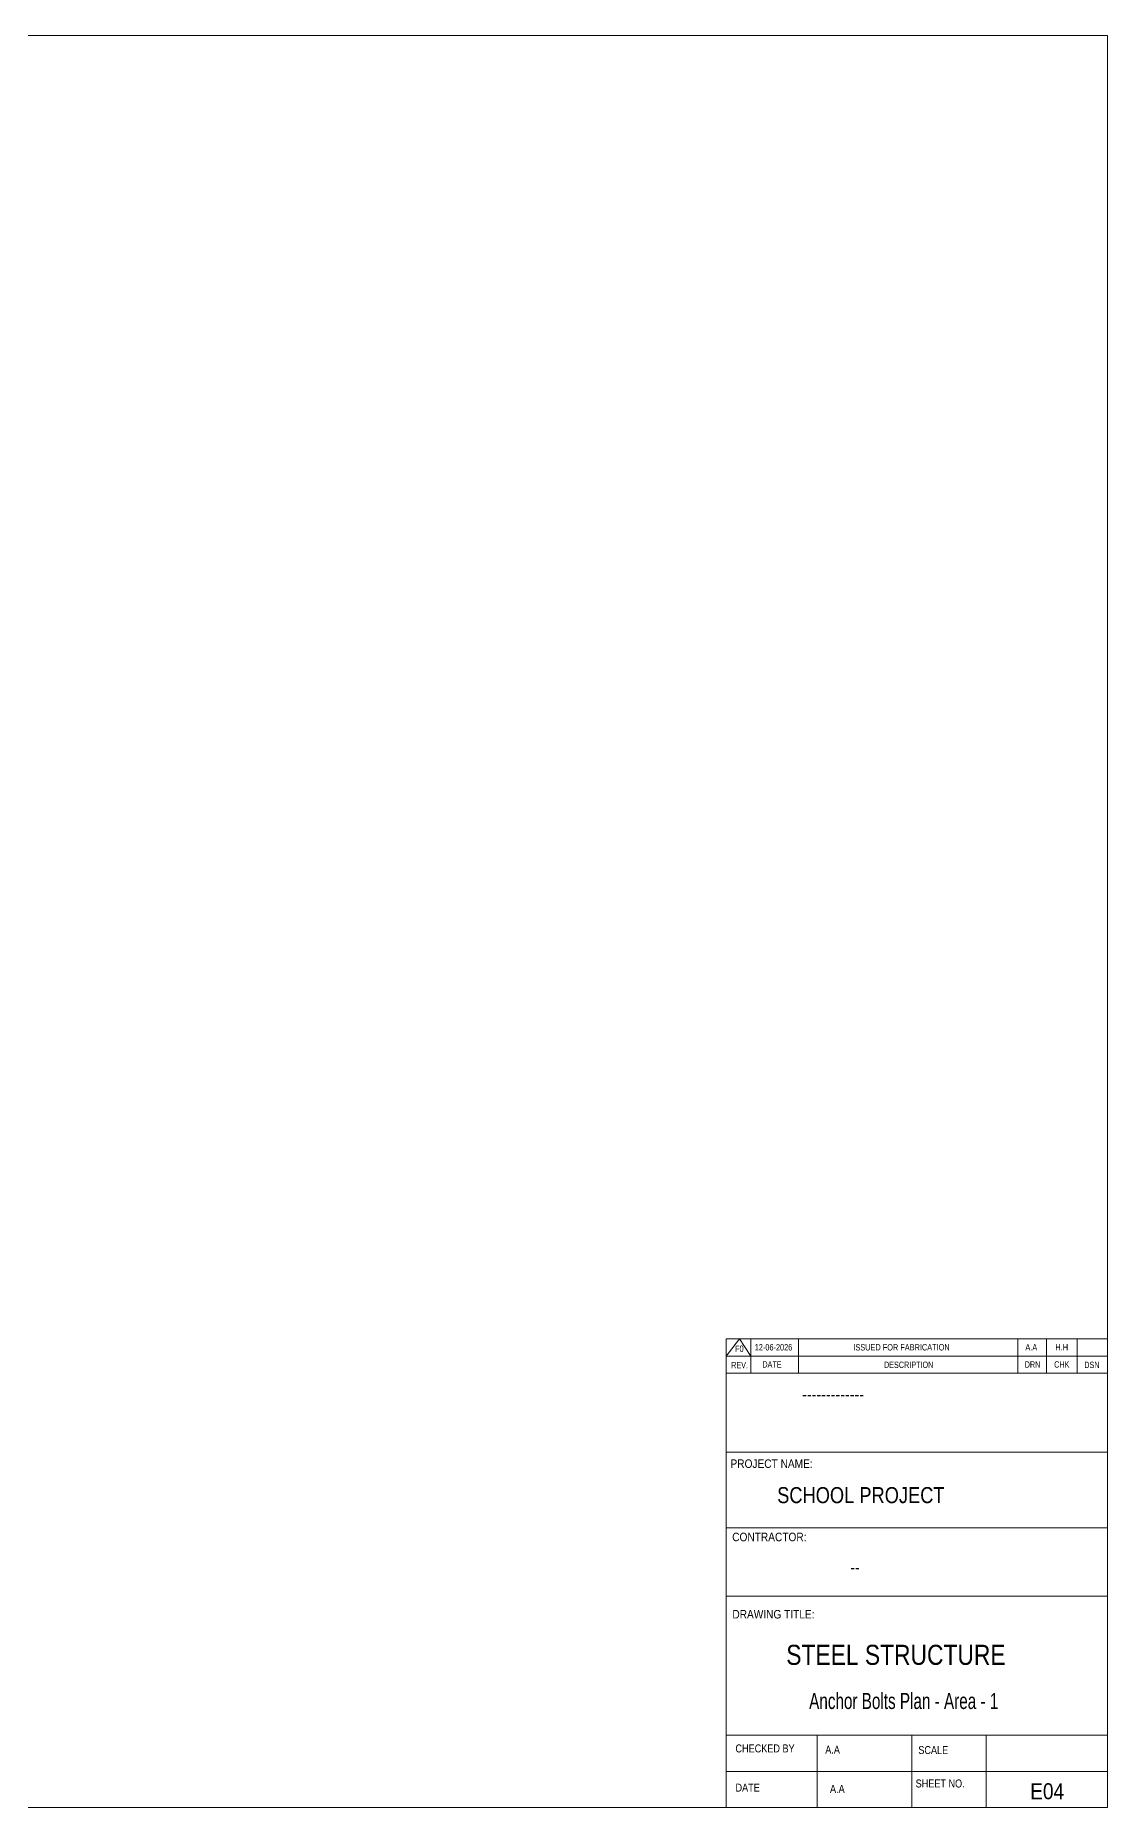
# Model space of a CAD drawing. Header units: millimetres. Extents: x -441 to 382, y -51 to 523.
# Drawn here: x 35 to 382, y -51 to 523 of the extents above; entities that cross this region are included whole.
import ezdxf

# ---------------------------------------------------------------- set-up
doc = ezdxf.new("R2010")
doc.units = ezdxf.units.MM
doc.linetypes.add('XKITLINE00', pattern=[0])
doc.layers.add('DrawingSheet', color=5, linetype='Continuous', lineweight=0)
doc.layers.add('OtherObjectType', color=7, linetype='Continuous', lineweight=0)
doc.styles.add('@ARIAL_UNICODE_MS_BOLD', font='ARIAL.TTF')
doc.styles.add('ARIAL', font='ARIAL.TTF')
doc.styles.add('ARIAL_NARROW', font='ARIALN.TTF')
doc.styles.add('COMIC_SANS_MS_BOLD', font='COMICBD.TTF')
doc.styles.add('SWIS721_EX_BT', font='ARIAL.TTF')
doc.styles.add('SWISSE', font='ARIAL.TTF')

# ---------------------------------------------------------------- blocks, each defined once
blk = doc.blocks.new('*A80')
at = {"layer": 'DrawingSheet', "color": 5, "linetype": 'XKITLINE00', "lineweight": 0}
for p, q in [((381.69, 523.36), (-438.31, 523.36)), ((381.69, -50.64), (381.69, 523.36)), ((-438.31, -50.64), (381.69, -50.64))]:
    blk.add_line(p, q, dxfattribs=at)
blk = doc.blocks.new('*A81')
at = {"layer": 'OtherObjectType', "color": 7, "linetype": 'XKITLINE00', "lineweight": 0}
for p, q in [((258.19, 101.13), (381.69, 101.13)), ((258.19, 95.57), (262.52, 101.13)), ((258.19, 95.57), (258.19, 101.13)), ((262.52, 101.13), (266.22, 95.57)), ((266.22, 95.57), (266.22, 101.13)), ((281.66, 95.57), (281.66, 101.13)), ((352.67, 95.57), (352.67, 101.13)), ((361.93, 95.57), (361.93, 101.13)), ((371.81, 95.57), (371.81, 101.13)), ((381.69, 95.57), (381.69, 101.13)), ((258.19, 95.57), (381.69, 95.57)), ((258.19, 90.01), (258.19, 95.57)), ((261.9, 95.57), (381.69, 95.57)), ((266.22, 90.01), (266.22, 95.57)), ((281.66, 90.01), (281.66, 95.57)), ((352.67, 90.01), (352.67, 95.57)), ((361.93, 90.01), (361.93, 95.57)), ((371.81, 90.01), (371.81, 95.57)), ((381.69, 90.01), (381.69, 95.57))]:
    blk.add_line(p, q, dxfattribs=at)
at = {"layer": 'OtherObjectType', "color": 7, "style": 'ARIAL_NARROW'}
for s, height, width, p in [('F0', 2.058, 1.008832, (261.09, 96.95)), ('12-06-2026', 2.058, 1.008832, (267.46, 97.42)), ('ISSUED FOR FABRICATION', 2.0583, 1.008832, (299.4, 97.42)), ('A.A', 2.058, 1.008832, (355.09, 97.42)), ('H.H', 2.058, 1.008832, (364.83, 97.42)), ('REV.', 2.058, 0.907949, (259.83, 91.67)), ('DATE', 2.058, 0.907949, (269.93, 91.86)), ('DESCRIPTION', 2.0583, 0.907949, (309.31, 91.75)), ('DRN', 2.058, 0.907949, (354.87, 91.83)), ('CHK', 2.058, 0.907949, (364.41, 91.86)), ('DSN', 2.058, 0.907949, (374.16, 91.71))]:
    blk.add_text(s, height=height, dxfattribs=dict(at, width=width)).set_placement(p)
blk = doc.blocks.new('*A82')
at = {"layer": 'OtherObjectType', "color": 2, "linetype": 'XKITLINE00', "lineweight": 0}
for p, q in [((258.19, 90.01), (381.69, 90.01)), ((258.19, -50.64), (258.2, 90)), ((381.68, 90), (381.69, -50.64)), ((381.69, 64.51), (258.19, 64.51)), ((258.19, 39.99), (381.69, 39.99)), ((381.69, 17.85), (258.19, 17.85)), ((381.69, -27.24), (258.19, -27.24)), ((287.64, -27.24), (287.64, -50.64)), ((318.31, -50.64), (318.31, -27.24)), ((342.44, -50.64), (342.44, -27.24)), ((381.69, -38.94), (258.19, -38.94)), ((381.69, -50.64), (258.19, -50.64))]:
    blk.add_line(p, q, dxfattribs=at)
at = {"layer": 'OtherObjectType', "color": 4, "style": '@ARIAL_UNICODE_MS_BOLD', "width": 0.85}
blk.add_text('-------------', height=3.9, dxfattribs=at).set_placement((282.81, 81.27))
at = {"layer": 'OtherObjectType', "color": 3}
for s, height, style, width, p in [('PROJECT NAME:', 2.7618, 'SWIS721_EX_BT', 0.85, (259.62, 59.37)), ('CONTRACTOR:', 2.7618, 'SWISSE', 0.85, (260.17, 35.63)), ('DRAWING TITLE:', 2.7618, 'SWIS721_EX_BT', 0.85, (260.23, 10.6)), ('Anchor Bolts Plan - Area - 1', 5.2, 'ARIAL', 0.68, (285.09, -18.72)), ('E04', 5.2, 'ARIAL', 0.85, (356.66, -47.96))]:
    blk.add_text(s, height=height, dxfattribs=dict(at, style=style, width=width)).set_placement(p)
at = {"layer": 'OtherObjectType', "color": 7, "width": 0.85}
for s, height, p in [('SCHOOL PROJECT', 5.2, (274.73, 47.96)), ('STEEL STRUCTURE', 6.5, (277.67, -4.42)), ('CHECKED BY', 2.592, (261.23, -32.78)), ('A.A', 2.592, (290.3, -33.19)), ('SCALE', 2.592, (320.43, -33.31)), ('DATE', 2.592, (261.24, -45.48)), ('A.A', 2.592, (291.84, -45.88)), ('SHEET NO.', 2.592, (319.56, -44.14))]:
    blk.add_text(s, height=height, dxfattribs=at).set_placement(p)
at = {"layer": 'OtherObjectType', "color": 1, "style": 'COMIC_SANS_MS_BOLD', "width": 0.85}
blk.add_text('--', height=3.9, dxfattribs=at).set_placement((298.46, 25.22))

msp = doc.modelspace()

# ---------------------------------------------------------------- block references
at = {"lineweight": 0}
for name in ['*A80', '*A81', '*A82']:
    msp.add_blockref(name, (0, 0), dxfattribs=at)

doc.saveas('drawing.dxf')
